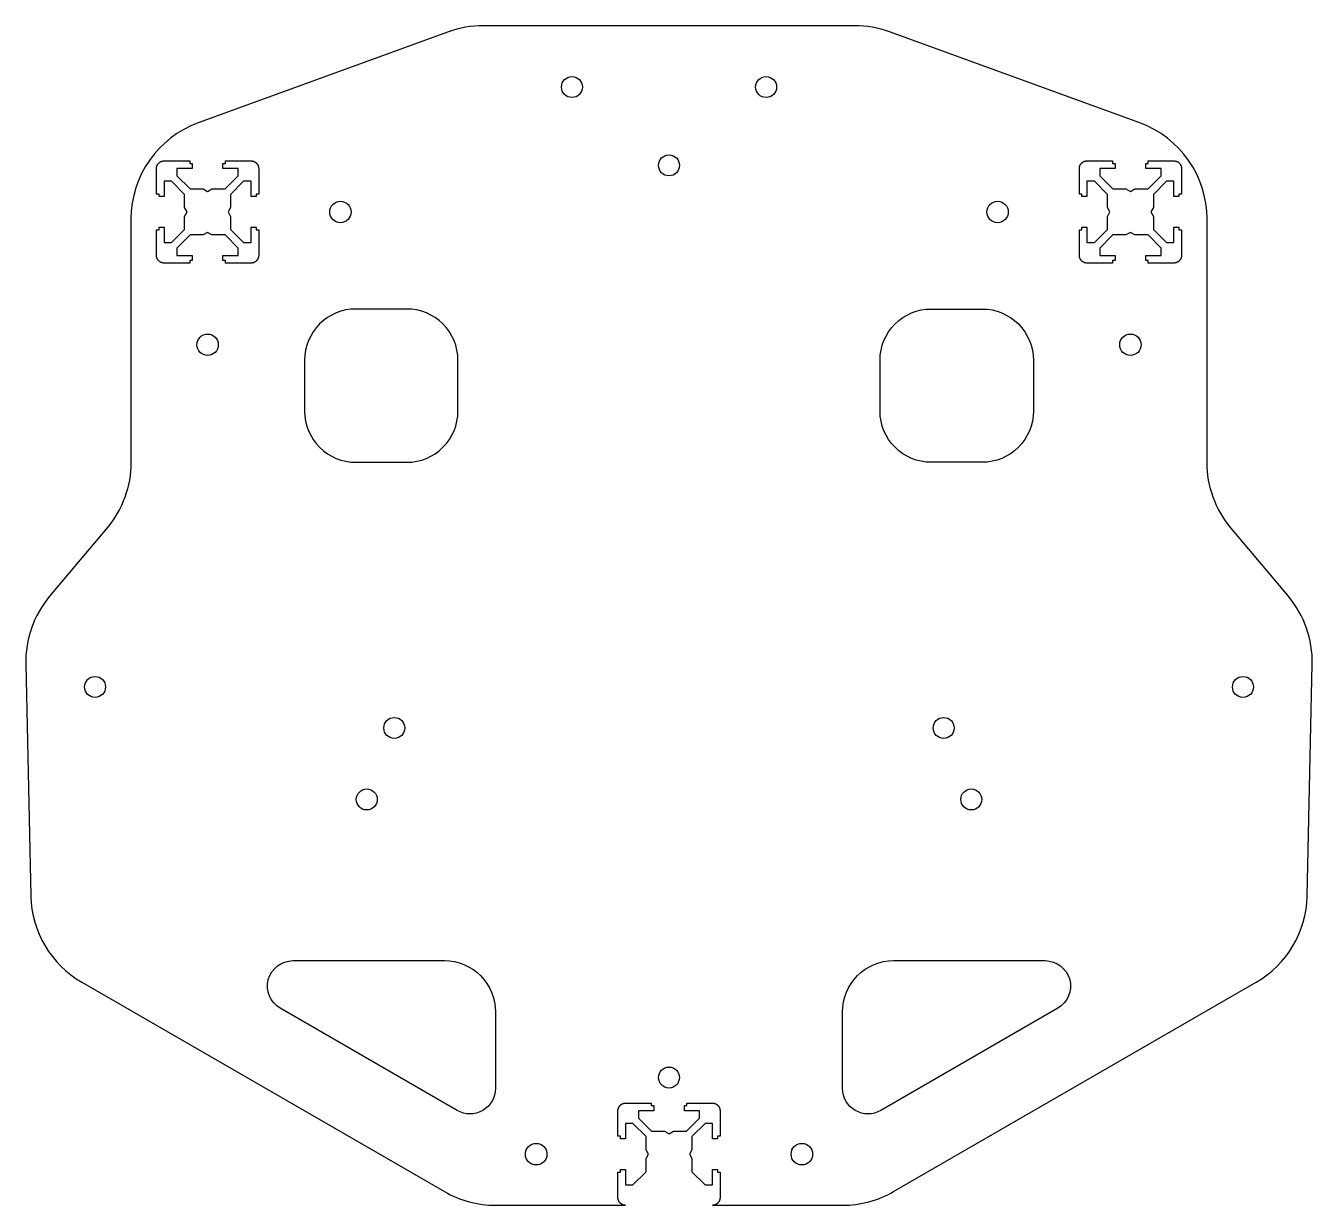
# Model space of a CAD drawing. Header units: millimetres. Extents: x -248 to 4, y 129 to 359.
import ezdxf

# ---------------------------------------------------------------- set-up
doc = ezdxf.new("R2010")
doc.units = ezdxf.units.MM
doc.layers.get('0').update_dxf_attribs({"linetype": 'CONTINUOUS'})

msp = doc.modelspace()

# ---------------------------------------------------------------- linework, layer by layer
for points in [[(-130.81, 128.6), (-130.88, 128.6), (-130.95, 128.6), (-131.01, 128.61), (-131.08, 128.62), (-131.15, 128.63), (-131.21, 128.65), (-131.28, 128.67), (-131.34, 128.69), (-131.4, 128.72), (-131.46, 128.75), (-131.52, 128.78), (-131.58, 128.81), (-131.64, 128.85), (-131.69, 128.88), (-131.75, 128.92), (-131.8, 128.97), (-131.85, 129.01), (-131.9, 129.06), (-131.94, 129.11), (-131.98, 129.16), (-132.03, 129.22), (-132.06, 129.27), (-132.1, 129.33), (-132.13, 129.39), (-132.16, 129.45), (-132.19, 129.51), (-132.22, 129.57), (-132.24, 129.63), (-132.26, 129.7), (-132.27, 129.76), (-132.29, 129.83), (-132.3, 129.9), (-132.31, 129.96), (-132.31, 130.03), (-132.31, 130.1), (-132.31, 135.1), (-131.81, 135.1), (-131.81, 135.6), (-130.81, 135.6), (-130.81, 132.6), (-129.37, 132.6), (-126.81, 135.16), (-126.81, 137.73), (-126.31, 138.6), (-126.81, 139.46), (-126.81, 142.04), (-129.37, 144.6), (-130.81, 144.6), (-130.81, 141.6), (-131.81, 141.6), (-131.81, 142.1), (-132.31, 142.1), (-132.31, 147.1), (-132.31, 147.16), (-132.31, 147.23), (-132.3, 147.3), (-132.29, 147.36), (-132.27, 147.43), (-132.26, 147.5), (-132.24, 147.56), (-132.22, 147.62), (-132.19, 147.69), (-132.16, 147.75), (-132.13, 147.81), (-132.1, 147.87), (-132.06, 147.92), (-132.03, 147.98), (-131.98, 148.03), (-131.94, 148.08), (-131.9, 148.13), (-131.85, 148.18), (-131.8, 148.23), (-131.75, 148.27), (-131.69, 148.31), (-131.64, 148.35), (-131.58, 148.38), (-131.52, 148.42), (-131.46, 148.45), (-131.4, 148.48), (-131.34, 148.5), (-131.28, 148.52), (-131.21, 148.54), (-131.15, 148.56), (-131.08, 148.57), (-131.01, 148.58), (-130.95, 148.59), (-130.88, 148.6), (-130.81, 148.6), (-125.81, 148.6), (-125.81, 148.1), (-125.31, 148.1), (-125.31, 147.1), (-128.31, 147.1), (-128.31, 145.66), (-125.75, 143.1), (-123.18, 143.1), (-122.31, 142.6), (-121.45, 143.1), (-118.87, 143.1), (-116.31, 145.66), (-116.31, 147.1), (-119.31, 147.1), (-119.31, 148.1), (-118.81, 148.1), (-118.81, 148.6), (-113.81, 148.6), (-113.74, 148.6), (-113.68, 148.59), (-113.61, 148.58), (-113.54, 148.57), (-113.48, 148.56), (-113.41, 148.54), (-113.35, 148.52), (-113.28, 148.5), (-113.22, 148.48), (-113.16, 148.45), (-113.1, 148.42), (-113.04, 148.38), (-112.99, 148.35), (-112.93, 148.31), (-112.88, 148.27), (-112.82, 148.23), (-112.77, 148.18), (-112.73, 148.13), (-112.68, 148.08), (-112.64, 148.03), (-112.6, 147.98), (-112.56, 147.92), (-112.52, 147.87), (-112.49, 147.81), (-112.46, 147.75), (-112.43, 147.69), (-112.41, 147.62), (-112.38, 147.56), (-112.37, 147.5), (-112.35, 147.43), (-112.34, 147.36), (-112.33, 147.3), (-112.32, 147.23), (-112.31, 147.16), (-112.31, 147.1), (-112.31, 142.1), (-112.81, 142.1), (-112.81, 141.6), (-113.81, 141.6), (-113.81, 144.6), (-115.25, 144.6), (-117.81, 142.04), (-117.81, 139.46), (-118.31, 138.6), (-117.81, 137.73), (-117.81, 135.16), (-115.25, 132.6), (-113.81, 132.6), (-113.81, 135.6), (-112.81, 135.6), (-112.81, 135.1), (-112.31, 135.1), (-112.31, 130.1), (-112.31, 130.03), (-112.32, 129.96), (-112.33, 129.9), (-112.34, 129.83), (-112.35, 129.76), (-112.37, 129.7), (-112.38, 129.63), (-112.41, 129.57), (-112.43, 129.51), (-112.46, 129.45), (-112.49, 129.39), (-112.52, 129.33), (-112.56, 129.27), (-112.6, 129.22), (-112.64, 129.16), (-112.68, 129.11), (-112.73, 129.06), (-112.77, 129.01), (-112.82, 128.97), (-112.88, 128.92), (-112.93, 128.88), (-112.99, 128.85), (-113.04, 128.81), (-113.1, 128.78), (-113.16, 128.75), (-113.22, 128.72), (-113.28, 128.69), (-113.35, 128.67), (-113.41, 128.65), (-113.48, 128.63), (-113.54, 128.62), (-113.61, 128.61), (-113.68, 128.6), (-113.74, 128.6), (-113.81, 128.6), (-88.35, 128.6, 0.131652), (-78.35, 131.28), (-7.4, 172.24, 0.262112), (2.6, 189.13), (3.59, 234.51, 0.181956), (-1.09, 247.8), (-12.32, 261.19, -0.176327), (-17, 274.05), (-17, 321.67, 0.315299), (-30.16, 340.46), (-79.13, 358.29, 0.087489), (-85.97, 359.49), (-158.65, 359.49, 0.087489), (-165.5, 358.29), (-214.46, 340.46, 0.315299), (-227.62, 321.67), (-227.62, 274.05, -0.176327), (-232.3, 261.19), (-243.53, 247.8, 0.181956), (-248.21, 234.51), (-247.22, 189.13, 0.262112), (-237.22, 172.24), (-166.27, 131.28, 0.131652), (-156.27, 128.6)], [(-183.62, 304.04, 0.414214), (-193.62, 294.04), (-193.62, 284.04, 0.414214), (-183.62, 274.04), (-173.62, 274.04, 0.414214), (-163.62, 284.04), (-163.62, 294.04, 0.414214), (-173.62, 304.04)], [(-71, 304.04), (-61, 304.04, -0.414214), (-51, 294.04), (-51, 284.04, -0.414214), (-61, 274.04), (-71, 274.04, -0.414214), (-81, 284.04), (-81, 294.04, -0.414214)], [(-163.77, 147.15), (-198.41, 167.15, -0.767327), (-195.91, 176.48), (-166.27, 176.48, -0.414214), (-156.27, 166.48), (-156.27, 151.48, -0.57735)], [(-78.35, 176.48), (-48.71, 176.48, -0.767327), (-46.21, 167.15), (-80.85, 147.15, -0.57735), (-88.35, 151.48), (-88.35, 166.48, -0.414214)]]:
    msp.add_lwpolyline(points, format="xyb", close=True)
for points in [[(-203.12, 326.54), (-203.12, 326.04), (-204.12, 326.04), (-204.12, 329.04), (-205.56, 329.04), (-208.12, 326.48), (-208.12, 323.9), (-208.62, 323.04), (-208.12, 322.17), (-208.12, 319.6), (-205.56, 317.04), (-204.12, 317.04), (-204.12, 320.04), (-203.12, 320.04), (-203.12, 319.54), (-202.62, 319.54), (-202.62, 314.54), (-202.62, 314.47), (-202.63, 314.4), (-202.64, 314.34), (-202.65, 314.27), (-202.66, 314.2), (-202.68, 314.14), (-202.7, 314.07), (-202.72, 314.01), (-202.74, 313.95), (-202.77, 313.89), (-202.8, 313.83), (-202.84, 313.77), (-202.87, 313.71), (-202.91, 313.66), (-202.95, 313.6), (-202.99, 313.55), (-203.04, 313.5), (-203.09, 313.45), (-203.14, 313.41), (-203.19, 313.37), (-203.24, 313.32), (-203.3, 313.29), (-203.35, 313.25), (-203.41, 313.22), (-203.47, 313.19), (-203.53, 313.16), (-203.6, 313.13), (-203.66, 313.11), (-203.72, 313.09), (-203.79, 313.08), (-203.86, 313.06), (-203.92, 313.05), (-203.99, 313.04), (-204.06, 313.04), (-204.12, 313.04), (-209.12, 313.04), (-209.12, 313.54), (-209.62, 313.54), (-209.62, 314.54), (-206.62, 314.54), (-206.62, 315.98), (-209.18, 318.54), (-211.76, 318.54), (-212.62, 319.04), (-213.49, 318.54), (-216.06, 318.54), (-218.62, 315.98), (-218.62, 314.54), (-215.62, 314.54), (-215.62, 313.54), (-216.12, 313.54), (-216.12, 313.04), (-221.12, 313.04), (-221.19, 313.04), (-221.26, 313.04), (-221.32, 313.05), (-221.39, 313.06), (-221.46, 313.08), (-221.52, 313.09), (-221.59, 313.11), (-221.65, 313.13), (-221.71, 313.16), (-221.77, 313.19), (-221.83, 313.22), (-221.89, 313.25), (-221.95, 313.29), (-222, 313.32), (-222.06, 313.37), (-222.11, 313.41), (-222.16, 313.45), (-222.21, 313.5), (-222.25, 313.55), (-222.3, 313.6), (-222.34, 313.66), (-222.37, 313.71), (-222.41, 313.77), (-222.44, 313.83), (-222.47, 313.89), (-222.5, 313.95), (-222.53, 314.01), (-222.55, 314.07), (-222.57, 314.14), (-222.59, 314.2), (-222.6, 314.27), (-222.61, 314.34), (-222.62, 314.4), (-222.62, 314.47), (-222.62, 314.54), (-222.62, 319.54), (-222.12, 319.54), (-222.12, 320.04), (-221.12, 320.04), (-221.12, 317.04), (-219.68, 317.04), (-217.12, 319.6), (-217.12, 322.17), (-216.62, 323.04), (-217.12, 323.9), (-217.12, 326.48), (-219.68, 329.04), (-221.12, 329.04), (-221.12, 326.04), (-222.12, 326.04), (-222.12, 326.54), (-222.62, 326.54), (-222.62, 331.54), (-222.62, 331.61), (-222.62, 331.67), (-222.61, 331.74), (-222.6, 331.81), (-222.59, 331.87), (-222.57, 331.94), (-222.55, 332), (-222.53, 332.07), (-222.5, 332.13), (-222.47, 332.19), (-222.44, 332.25), (-222.41, 332.31), (-222.37, 332.36), (-222.34, 332.42), (-222.3, 332.47), (-222.25, 332.53), (-222.21, 332.58), (-222.16, 332.62), (-222.11, 332.67), (-222.06, 332.71), (-222, 332.75), (-221.95, 332.79), (-221.89, 332.83), (-221.83, 332.86), (-221.77, 332.89), (-221.71, 332.92), (-221.65, 332.94), (-221.59, 332.97), (-221.52, 332.98), (-221.46, 333), (-221.39, 333.01), (-221.32, 333.02), (-221.26, 333.03), (-221.19, 333.04), (-221.12, 333.04), (-216.12, 333.04), (-216.12, 332.54), (-215.62, 332.54), (-215.62, 331.54), (-218.62, 331.54), (-218.62, 330.1), (-216.06, 327.54), (-213.49, 327.54), (-212.62, 327.04), (-211.76, 327.54), (-209.18, 327.54), (-206.62, 330.1), (-206.62, 331.54), (-209.62, 331.54), (-209.62, 332.54), (-209.12, 332.54), (-209.12, 333.04), (-204.12, 333.04), (-204.06, 333.04), (-203.99, 333.03), (-203.92, 333.02), (-203.86, 333.01), (-203.79, 333), (-203.72, 332.98), (-203.66, 332.97), (-203.6, 332.94), (-203.53, 332.92), (-203.47, 332.89), (-203.41, 332.86), (-203.35, 332.83), (-203.3, 332.79), (-203.24, 332.75), (-203.19, 332.71), (-203.14, 332.67), (-203.09, 332.62), (-203.04, 332.58), (-202.99, 332.53), (-202.95, 332.47), (-202.91, 332.42), (-202.87, 332.36), (-202.84, 332.31), (-202.8, 332.25), (-202.77, 332.19), (-202.74, 332.13), (-202.72, 332.07), (-202.7, 332), (-202.68, 331.94), (-202.66, 331.87), (-202.65, 331.81), (-202.64, 331.74), (-202.63, 331.67), (-202.62, 331.61), (-202.62, 331.54), (-202.62, 326.54)], [(-40.5, 329.04), (-40.5, 326.04), (-41.5, 326.04), (-41.5, 326.54), (-42, 326.54), (-42, 331.54), (-42, 331.61), (-41.99, 331.67), (-41.99, 331.74), (-41.98, 331.81), (-41.96, 331.87), (-41.95, 331.94), (-41.93, 332), (-41.9, 332.07), (-41.88, 332.13), (-41.85, 332.19), (-41.82, 332.25), (-41.79, 332.31), (-41.75, 332.36), (-41.71, 332.42), (-41.67, 332.47), (-41.63, 332.53), (-41.58, 332.58), (-41.54, 332.62), (-41.49, 332.67), (-41.44, 332.71), (-41.38, 332.75), (-41.33, 332.79), (-41.27, 332.83), (-41.21, 332.86), (-41.15, 332.89), (-41.09, 332.92), (-41.03, 332.94), (-40.96, 332.97), (-40.9, 332.98), (-40.83, 333), (-40.77, 333.01), (-40.7, 333.02), (-40.63, 333.03), (-40.57, 333.04), (-40.5, 333.04), (-35.5, 333.04), (-35.5, 332.54), (-35, 332.54), (-35, 331.54), (-38, 331.54), (-38, 330.1), (-35.44, 327.54), (-32.87, 327.54), (-32, 327.04), (-31.13, 327.54), (-28.56, 327.54), (-26, 330.1), (-26, 331.54), (-29, 331.54), (-29, 332.54), (-28.5, 332.54), (-28.5, 333.04), (-23.5, 333.04), (-23.43, 333.04), (-23.37, 333.03), (-23.3, 333.02), (-23.23, 333.01), (-23.17, 333), (-23.1, 332.98), (-23.04, 332.97), (-22.97, 332.94), (-22.91, 332.92), (-22.85, 332.89), (-22.79, 332.86), (-22.73, 332.83), (-22.67, 332.79), (-22.62, 332.75), (-22.56, 332.71), (-22.51, 332.67), (-22.46, 332.62), (-22.42, 332.58), (-22.37, 332.53), (-22.33, 332.47), (-22.29, 332.42), (-22.25, 332.36), (-22.21, 332.31), (-22.18, 332.25), (-22.15, 332.19), (-22.12, 332.13), (-22.1, 332.07), (-22.07, 332), (-22.05, 331.94), (-22.04, 331.87), (-22.02, 331.81), (-22.01, 331.74), (-22.01, 331.67), (-22, 331.61), (-22, 331.54), (-22, 326.54), (-22.5, 326.54), (-22.5, 326.04), (-23.5, 326.04), (-23.5, 329.04), (-24.94, 329.04), (-27.5, 326.48), (-27.5, 323.9), (-28, 323.04), (-27.5, 322.17), (-27.5, 319.6), (-24.94, 317.04), (-23.5, 317.04), (-23.5, 320.04), (-22.5, 320.04), (-22.5, 319.54), (-22, 319.54), (-22, 314.54), (-22, 314.47), (-22.01, 314.4), (-22.01, 314.34), (-22.02, 314.27), (-22.04, 314.2), (-22.05, 314.14), (-22.07, 314.07), (-22.1, 314.01), (-22.12, 313.95), (-22.15, 313.89), (-22.18, 313.83), (-22.21, 313.77), (-22.25, 313.71), (-22.29, 313.66), (-22.33, 313.6), (-22.37, 313.55), (-22.42, 313.5), (-22.46, 313.45), (-22.51, 313.41), (-22.56, 313.37), (-22.62, 313.32), (-22.67, 313.29), (-22.73, 313.25), (-22.79, 313.22), (-22.85, 313.19), (-22.91, 313.16), (-22.97, 313.13), (-23.04, 313.11), (-23.1, 313.09), (-23.17, 313.08), (-23.23, 313.06), (-23.3, 313.05), (-23.37, 313.04), (-23.43, 313.04), (-23.5, 313.04), (-28.5, 313.04), (-28.5, 313.54), (-29, 313.54), (-29, 314.54), (-26, 314.54), (-26, 315.98), (-28.56, 318.54), (-31.13, 318.54), (-32, 319.04), (-32.87, 318.54), (-35.44, 318.54), (-38, 315.98), (-38, 314.54), (-35, 314.54), (-35, 313.54), (-35.5, 313.54), (-35.5, 313.04), (-40.5, 313.04), (-40.57, 313.04), (-40.63, 313.04), (-40.7, 313.05), (-40.77, 313.06), (-40.83, 313.08), (-40.9, 313.09), (-40.96, 313.11), (-41.03, 313.13), (-41.09, 313.16), (-41.15, 313.19), (-41.21, 313.22), (-41.27, 313.25), (-41.33, 313.29), (-41.38, 313.32), (-41.44, 313.37), (-41.49, 313.41), (-41.54, 313.45), (-41.58, 313.5), (-41.63, 313.55), (-41.67, 313.6), (-41.71, 313.66), (-41.75, 313.71), (-41.79, 313.77), (-41.82, 313.83), (-41.85, 313.89), (-41.88, 313.95), (-41.9, 314.01), (-41.93, 314.07), (-41.95, 314.14), (-41.96, 314.2), (-41.98, 314.27), (-41.99, 314.34), (-41.99, 314.4), (-42, 314.47), (-42, 314.54), (-42, 319.54), (-41.5, 319.54), (-41.5, 320.04), (-40.5, 320.04), (-40.5, 317.04), (-39.06, 317.04), (-36.5, 319.6), (-36.5, 322.17), (-36, 323.04), (-36.5, 323.9), (-36.5, 326.48), (-39.06, 329.04)]]:
    msp.add_lwpolyline(points, close=True)
for centre, radius in [((-141.31, 347.49), 2.05), ((-103.31, 347.49), 2.05), ((-122.31, 332.16), 2.05), ((-186.62, 323.04), 2.1), ((-58, 323.04), 2.1), ((-212.62, 297.04), 2.1), ((-32, 297.04), 2.1), ((-234.65, 230.06), 2.05), ((-9.97, 230.06), 2.05), ((-176.08, 222.03), 2.05), ((-68.55, 222.03), 2.05), ((-181.47, 208.04), 2.05), ((-63.15, 208.04), 2.05), ((-122.31, 153.6), 2.05), ((-148.31, 138.6), 2.1), ((-96.31, 138.6), 2.1)]:
    msp.add_circle(centre, radius)

doc.saveas('drawing.dxf')
